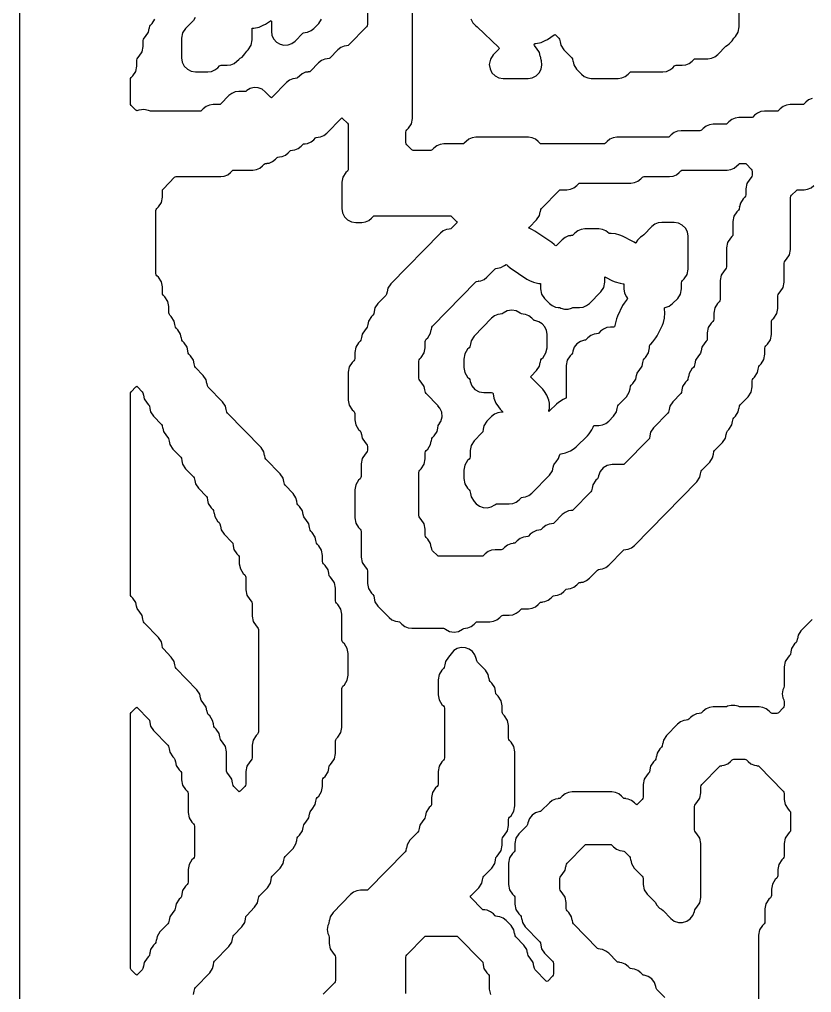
# Model space of a CAD drawing. Header units: millimetres. Extents: x 10 to 410, y 18 to 283.
# Drawn here: x 79 to 107.57, y 184.88 to 220 of the extents above; entities that cross this region are included whole.
import ezdxf

# ---------------------------------------------------------------- set-up
doc = ezdxf.new("R2010")
doc.units = ezdxf.units.MM
doc.layers.add('CUT', color=1, linetype='Continuous')

msp = doc.modelspace()

# ---------------------------------------------------------------- linework, layer by layer
at = {"layer": 'CUT'}
for points in [[(121.134, 157), (129.134, 157), (129.134, 160), (142.2679, 160), (142.2679, 280), (129.134, 280), (129.134, 283), (121.134, 283), (121.134, 280), (100.134, 280), (100.134, 283), (92.134, 283), (92.134, 280), (79, 280), (79, 160), (92.134, 160), (92.134, 157), (100.134, 157), (100.134, 160), (121.134, 160)], [(93.4947, 206.9137), (93.4401, 206.9695), (93.4149, 207.0078), (93.4061, 207.0528), (93.4061, 207.6645), (93.4149, 207.7095), (93.4401, 207.7478), (93.4947, 207.8036), (93.6003, 207.9645), (93.6373, 208.1533), (93.6373, 208.3734), (93.6462, 208.4183), (93.6713, 208.4567), (93.7259, 208.5125), (93.8316, 208.6733), (93.8562, 208.7989), (93.8592, 208.7983), (93.8774, 208.8909), (93.9026, 208.9292), (95.4641, 210.5248), (95.4891, 210.5443), (95.5535, 210.5529), (95.5533, 210.5545), (95.6394, 210.566), (95.7614, 210.6173), (95.8656, 210.6988), (96.1578, 210.9974), (96.1828, 211.0169), (96.2472, 211.0255), (96.2469, 211.0282), (96.3595, 211.0463), (96.5003, 211.1192), (96.5571, 211.1612), (96.5851, 211.1407), (96.6211, 211.1039), (96.6964, 211.0411), (97.3087, 210.6239), (97.3947, 210.577), (97.5452, 210.5131), (97.7362, 210.4733), (97.7607, 210.4731), (97.7945, 210.4674), (97.7998, 210.4336), (97.7998, 210.2799), (97.8368, 210.0911), (97.9424, 209.9302), (98.1152, 209.7537), (98.2194, 209.6722), (98.3414, 209.6209), (98.4276, 209.6094), (98.4274, 209.6078), (98.4924, 209.5991), (98.5309, 209.5829), (98.6586, 209.5482), (98.7909, 209.5482), (98.9186, 209.5829), (98.9572, 209.5991), (98.9892, 209.6034), (99.2082, 209.6034), (99.3394, 209.6209), (99.4613, 209.6722), (99.5656, 209.7537), (99.9696, 210.1665), (100.0752, 210.3273), (100.1123, 210.5162), (100.1123, 210.6769), (100.1166, 210.7064), (100.1448, 210.6968), (100.3982, 210.5674), (100.4894, 210.5316), (100.6724, 210.4797), (100.7827, 210.4615), (100.7999, 210.4606), (100.806, 210.4251), (100.806, 210.2787), (100.8307, 210.1233), (100.9026, 209.9833), (100.9391, 209.9334), (100.9235, 209.9054), (100.811, 209.7579), (100.7595, 209.6745), (100.5715, 209.2904), (100.5373, 209.1985), (100.4858, 209.004), (100.4705, 208.9008), (100.434, 208.8945), (100.3225, 208.8945), (100.1914, 208.877), (100.0694, 208.8257), (99.9652, 208.7442), (99.9042, 208.682), (99.8792, 208.6624), (99.8149, 208.6538), (99.8151, 208.6522), (99.7289, 208.6407), (99.6069, 208.5894), (99.5027, 208.5079), (99.4417, 208.4457), (99.4167, 208.4261), (99.3854, 208.4219), (99.2368, 208.3779), (99.1089, 208.2905), (99.0139, 208.1681), (98.9609, 208.0226), (98.9472, 207.953), (98.9221, 207.9147), (98.8674, 207.8588), (98.7618, 207.698), (98.7248, 207.5091), (98.7248, 206.3728), (98.7181, 206.3349), (98.7098, 206.3317), (98.612, 206.2823), (98.4477, 206.175), (98.3712, 206.1136), (98.1219, 205.8696), (98.1003, 205.8544), (98.1016, 205.8808), (98.1168, 205.9531), (98.1189, 206.1482), (98.098, 206.2595), (98.0253, 206.4405), (97.936, 206.5774), (97.8746, 206.6538), (97.4465, 207.0912), (97.4456, 207.0902), (97.4419, 207.095), (97.4384, 207.1008), (97.4576, 207.1271), (97.6571, 207.331), (97.7627, 207.4919), (97.7874, 207.6175), (97.7904, 207.6169), (97.8086, 207.7095), (97.8338, 207.7478), (97.8884, 207.8036), (97.994, 207.9645), (98.031, 208.1533), (98.031, 208.6358), (98.0105, 208.7776), (97.9506, 208.9078), (97.8562, 209.0157), (97.7351, 209.0923), (97.5972, 209.1314), (97.5703, 209.135), (97.5453, 209.1545), (97.4844, 209.2168), (97.3801, 209.2983), (97.2582, 209.3496), (97.172, 209.3611), (97.1722, 209.3627), (97.1078, 209.3713), (97.0671, 209.4031), (96.922, 209.4819), (96.7592, 209.5092), (96.5963, 209.4819), (96.4512, 209.4031), (96.4105, 209.3713), (96.3462, 209.3627), (96.3464, 209.3611), (96.2602, 209.3496), (96.1382, 209.2983), (96.034, 209.2168), (95.3987, 208.5677), (95.2931, 208.4068), (95.2685, 208.2813), (95.2654, 208.2819), (95.2473, 208.1893), (95.2221, 208.1509), (95.1675, 208.0951), (95.0619, 207.9343), (95.0248, 207.7454), (95.0248, 207.4445), (95.0619, 207.2556), (95.1675, 207.0947), (95.2221, 207.0389), (95.2473, 207.0006), (95.26, 206.9354), (95.3213, 206.7755), (95.433, 206.6456), (95.5819, 206.561), (95.7507, 206.5316), (96.0331, 206.5316), (96.071, 206.525), (96.0845, 206.489), (96.1141, 206.3312), (96.1868, 206.1502), (96.2761, 206.0133), (96.3375, 205.9369), (96.4198, 205.8528), (96.4371, 205.8278), (96.4072, 205.8228), (96.3913, 205.8228), (96.2602, 205.8053), (96.1382, 205.754), (96.034, 205.6725), (95.8612, 205.496), (95.7556, 205.3351), (95.731, 205.2095), (95.7279, 205.2101), (95.7097, 205.1175), (95.6846, 205.0792), (95.3987, 204.7871), (95.2931, 204.6262), (95.2561, 204.4374), (95.2561, 204.2173), (95.2473, 204.1724), (95.2221, 204.1341), (95.1675, 204.0783), (95.0619, 203.9174), (95.0248, 203.7285), (95.0248, 203.4276), (95.0619, 203.2387), (95.1675, 203.0779), (95.2221, 203.0221), (95.2473, 202.9837), (95.2654, 202.8911), (95.2685, 202.8917), (95.2931, 202.7662), (95.3987, 202.6053), (95.4782, 202.524), (95.594, 202.436), (95.7302, 202.385), (95.8754, 202.3754), (96.0171, 202.4079), (96.1435, 202.4798), (96.1828, 202.5106), (96.2143, 202.5148), (96.6645, 202.5148), (96.7957, 202.5323), (96.9176, 202.5836), (97.0219, 202.665), (97.0828, 202.7273), (97.1078, 202.7469), (97.1722, 202.7555), (97.172, 202.7571), (97.2582, 202.7686), (97.3801, 202.8199), (97.4844, 202.9013), (98.1196, 203.5504), (98.2252, 203.7113), (98.2499, 203.8369), (98.2529, 203.8363), (98.2711, 203.9289), (98.2962, 203.9672), (98.363, 204.0354), (98.4506, 204.157), (98.4982, 204.299), (98.5002, 204.3101), (98.5362, 204.3236), (98.6939, 204.3532), (98.875, 204.4259), (99.0118, 204.5153), (99.0883, 204.5766), (99.4903, 204.9701), (99.5533, 205.0452), (99.6497, 205.1862), (99.7018, 205.2841), (99.7255, 205.3438), (99.763, 205.3502), (99.902, 205.3502), (100.0331, 205.3677), (100.1551, 205.419), (100.2593, 205.5005), (100.4321, 205.677), (100.5377, 205.8379), (100.5623, 205.9634), (100.5654, 205.9628), (100.5836, 206.0555), (100.6087, 206.0938), (100.8946, 206.3859), (101.0002, 206.5468), (101.0248, 206.6723), (101.0279, 206.6717), (101.0461, 206.7643), (101.0712, 206.8026), (101.1258, 206.8585), (101.2314, 207.0193), (101.2561, 207.1449), (101.2591, 207.1443), (101.2773, 207.2369), (101.3025, 207.2752), (101.3571, 207.331), (101.4627, 207.4919), (101.4873, 207.6175), (101.4904, 207.6169), (101.5086, 207.7095), (101.5337, 207.7478), (101.5883, 207.8036), (101.6939, 207.9645), (101.731, 208.1533), (101.731, 208.2122), (101.7379, 208.2518), (101.7722, 208.2807), (101.8474, 208.3597), (101.9572, 208.5037), (102.0087, 208.5871), (102.1967, 208.9712), (102.2309, 209.0631), (102.2727, 209.2211), (102.2849, 209.4158), (102.2653, 209.561), (102.2666, 209.5972), (102.2901, 209.6013), (102.4377, 209.6513), (102.5626, 209.7443), (102.7446, 209.9302), (102.8502, 210.0911), (102.8872, 210.2799), (102.8872, 210.5), (102.896, 210.5449), (102.9212, 210.5832), (102.9758, 210.639), (103.0814, 210.7999), (103.1185, 210.9888), (103.1185, 212.1751), (103.094, 212.3296), (103.023, 212.469), (102.9124, 212.5796), (102.773, 212.6506), (102.6185, 212.6751), (102.1725, 212.6751), (102.0414, 212.6576), (101.9194, 212.6063), (101.8152, 212.5248), (101.523, 212.2263), (101.469, 212.1841), (101.398, 212.1409), (101.2998, 212.031), (101.2409, 211.9413), (101.2271, 211.9308), (101.1765, 211.9599), (101.1261, 211.9922), (100.7513, 212.1837), (100.6601, 212.2195), (100.5028, 212.264), (100.3481, 212.2764), (100.3482, 212.2784), (100.2743, 212.281), (100.2151, 212.3254), (100.214, 212.324), (100.1551, 212.37), (100.0331, 212.4213), (99.902, 212.4388), (99.3975, 212.4388), (99.2664, 212.4213), (99.1444, 212.37), (99.0402, 212.2885), (98.9793, 212.2263), (98.9543, 212.2067), (98.8899, 212.1981), (98.8901, 212.1965), (98.8039, 212.185), (98.6819, 212.1337), (98.5777, 212.0523), (98.3766, 211.8467), (98.3487, 211.8261), (98.3208, 211.8467), (98.2847, 211.8834), (98.2095, 211.9463), (97.5971, 212.3634), (97.5111, 212.4104), (97.406, 212.455), (97.378, 212.4727), (97.3971, 212.4999), (97.6571, 212.7656), (97.7627, 212.9265), (97.7874, 213.0521), (97.7904, 213.0515), (97.8086, 213.1441), (97.8338, 213.1824), (98.4703, 213.8328), (98.4953, 213.8523), (98.5267, 213.8565), (98.7457, 213.8565), (98.8769, 213.874), (98.9989, 213.9253), (99.1031, 214.0068), (99.164, 214.0691), (99.189, 214.0886), (99.2205, 214.0928), (101.0582, 214.0928), (101.1894, 214.1103), (101.3113, 214.1616), (101.4156, 214.2431), (101.4765, 214.3054), (101.5015, 214.3249), (101.533, 214.3291), (102.4457, 214.3291), (102.5768, 214.3466), (102.6988, 214.3979), (102.803, 214.4794), (102.864, 214.5417), (102.889, 214.5612), (102.9204, 214.5654), (104.5269, 214.5654), (104.6581, 214.5829), (104.78, 214.6342), (104.8843, 214.7157), (104.9452, 214.7779), (104.9702, 214.7975), (105.0017, 214.8017), (105.1665, 214.8017), (105.1979, 214.7975), (105.2229, 214.7779), (105.397, 214.6001), (105.4221, 214.5618), (105.4309, 214.5168), (105.4309, 214.3777), (105.4221, 214.3327), (105.397, 214.2944), (105.3423, 214.2386), (105.2367, 214.0777), (105.1997, 213.8889), (105.1997, 213.6688), (105.1909, 213.6239), (105.1657, 213.5855), (105.1111, 213.5297), (105.0055, 213.3689), (104.9808, 213.2433), (104.9778, 213.2439), (104.9596, 213.1513), (104.9345, 213.113), (104.8798, 213.0572), (104.7742, 212.8963), (104.7372, 212.7074), (104.7372, 212.2511), (104.7284, 212.2061), (104.7032, 212.1678), (104.6486, 212.112), (104.543, 211.9511), (104.5059, 211.7623), (104.5059, 211.0697), (104.4971, 211.0247), (104.472, 210.9864), (104.4173, 210.9306), (104.3117, 210.7697), (104.2747, 210.5809), (104.2747, 209.8882), (104.2659, 209.8433), (104.2407, 209.805), (104.1861, 209.7491), (104.0805, 209.5883), (104.0434, 209.3994), (104.0434, 209.1794), (104.0346, 209.1344), (104.0095, 209.0961), (103.9549, 209.0403), (103.8492, 208.8794), (103.8122, 208.6906), (103.8122, 208.4705), (103.8034, 208.4255), (103.7782, 208.3872), (103.7236, 208.3314), (103.618, 208.1705), (103.5934, 208.045), (103.5903, 208.0456), (103.5721, 207.953), (103.547, 207.9147), (103.4924, 207.8588), (103.3867, 207.698), (103.3621, 207.5724), (103.3591, 207.573), (103.3409, 207.4804), (103.3157, 207.4421), (103.2611, 207.3863), (103.1555, 207.2254), (103.1309, 207.0998), (103.1278, 207.1004), (103.1096, 207.0078), (103.0845, 206.9695), (103.0299, 206.9137), (102.9242, 206.7528), (102.8996, 206.6273), (102.8966, 206.6279), (102.8784, 206.5352), (102.8532, 206.4969), (102.5674, 206.2048), (102.4618, 206.044), (102.4371, 205.9184), (102.4341, 205.919), (102.4159, 205.8264), (102.3907, 205.7881), (101.8736, 205.2597), (101.768, 205.0988), (101.7434, 204.9733), (101.7403, 204.9739), (101.7222, 204.8812), (101.697, 204.8429), (100.8292, 203.9562), (100.8042, 203.9367), (100.7728, 203.9325), (100.3756, 203.9325), (100.2069, 203.9031), (100.0579, 203.8186), (99.9462, 203.6887), (99.885, 203.5287), (99.8722, 203.4635), (99.847, 203.4252), (99.7924, 203.3694), (99.6868, 203.2085), (99.6622, 203.083), (99.6591, 203.0836), (99.6409, 202.9909), (99.6158, 202.9526), (98.9793, 202.3022), (98.9543, 202.2827), (98.8899, 202.2741), (98.8901, 202.2725), (98.8039, 202.261), (98.6819, 202.2097), (98.5777, 202.1282), (98.2855, 201.8297), (98.2605, 201.8101), (98.1961, 201.8015), (98.1963, 201.7999), (98.1102, 201.7884), (97.9882, 201.7371), (97.884, 201.6556), (97.823, 201.5934), (97.798, 201.5738), (97.7336, 201.5652), (97.7338, 201.5636), (97.6477, 201.5521), (97.5257, 201.5008), (97.4215, 201.4193), (97.3605, 201.3571), (97.3355, 201.3375), (97.2711, 201.3289), (97.2714, 201.3273), (97.1852, 201.3158), (97.0632, 201.2645), (96.959, 201.1831), (96.898, 201.1208), (96.873, 201.1012), (96.8086, 201.0927), (96.8089, 201.091), (96.7227, 201.0795), (96.6007, 201.0283), (96.4965, 200.9468), (96.4355, 200.8845), (96.4105, 200.865), (96.3791, 200.8608), (96.1601, 200.8608), (96.0289, 200.8433), (95.907, 200.792), (95.8027, 200.7105), (95.7418, 200.6482), (95.7168, 200.6287), (95.6853, 200.6245), (94.1331, 200.6245), (94.1016, 200.6287), (94.0766, 200.6482), (93.9026, 200.8261), (93.8774, 200.8644), (93.8592, 200.957), (93.8562, 200.9564), (93.8316, 201.0819), (93.7259, 201.2428), (93.6713, 201.2986), (93.6462, 201.3369), (93.6373, 201.3819), (93.6373, 201.602), (93.6003, 201.7908), (93.4947, 201.9517), (93.4401, 202.0075), (93.4149, 202.0458), (93.4061, 202.0908), (93.4061, 203.6476), (93.4149, 203.6926), (93.4401, 203.7309), (93.4947, 203.7867), (93.6003, 203.9476), (93.6373, 204.1364), (93.6373, 204.3565), (93.6462, 204.4015), (93.6713, 204.4398), (93.7259, 204.4956), (93.8316, 204.6565), (93.8562, 204.782), (93.8592, 204.7814), (93.8774, 204.874), (93.9026, 204.9123), (93.9572, 204.9682), (94.0628, 205.129), (94.0874, 205.2546), (94.0905, 205.254), (94.1087, 205.3466), (94.1605, 205.4255), (94.1557, 205.4286), (94.2005, 205.4931), (94.2451, 205.6544), (94.234, 205.8215), (94.1684, 205.9755), (94.0958, 206.0551), (94.0998, 206.0591), (93.6713, 206.4969), (93.6462, 206.5352), (93.628, 206.6279), (93.6249, 206.6273), (93.6003, 206.7528)], [(83.0886, 199.1162), (83.034, 199.172), (83.0088, 199.2103), (83, 199.2553), (83, 206.4831), (83.0088, 206.528), (83.034, 206.5664), (83.2033, 206.7394), (83.2312, 206.7601), (83.2591, 206.7394), (83.4285, 206.5664), (83.4537, 206.528), (83.4718, 206.4354), (83.4749, 206.436), (83.4995, 206.3105), (83.6051, 206.1496), (83.6598, 206.0938), (83.6849, 206.0555), (83.7031, 205.9628), (83.7062, 205.9634), (83.7308, 205.8379), (83.8364, 205.677), (84.1223, 205.3849), (84.1474, 205.3466), (84.1656, 205.254), (84.1686, 205.2546), (84.1933, 205.129), (84.2989, 204.9682), (84.3535, 204.9123), (84.3787, 204.874), (84.3968, 204.7814), (84.3999, 204.782), (84.4245, 204.6565), (84.5301, 204.4956), (84.816, 204.2035), (84.8412, 204.1652), (84.8593, 204.0726), (84.8624, 204.0732), (84.887, 203.9476), (84.9926, 203.7867), (85.2785, 203.4946), (85.3036, 203.4563), (85.3218, 203.3637), (85.3249, 203.3643), (85.3495, 203.2387), (85.4551, 203.0779), (85.741, 202.7858), (85.7661, 202.7475), (85.7843, 202.6548), (85.7874, 202.6554), (85.812, 202.5299), (85.9176, 202.369), (85.9722, 202.3132), (85.9974, 202.2749), (86.0156, 202.1823), (86.0186, 202.1829), (86.0432, 202.0573), (86.1489, 201.8964), (86.2035, 201.8406), (86.2286, 201.8023), (86.2468, 201.7097), (86.2499, 201.7103), (86.2745, 201.5847), (86.3801, 201.4239), (86.666, 201.1318), (86.6911, 201.0934), (86.7093, 201.0008), (86.7124, 201.0014), (86.737, 200.8759), (86.8426, 200.715), (86.8972, 200.6592), (86.9224, 200.6209), (86.9312, 200.5759), (86.9312, 200.3559), (86.9682, 200.167), (87.0738, 200.0061), (87.1285, 199.9503), (87.1536, 199.912), (87.1624, 199.867), (87.1624, 199.4107), (87.1995, 199.2219), (87.3051, 199.061), (87.3597, 199.0052), (87.3849, 198.9669), (87.3937, 198.9219), (87.3937, 198.4656), (87.4307, 198.2767), (87.5363, 198.1158), (87.591, 198.06), (87.6161, 198.0217), (87.6249, 197.9768), (87.6249, 194.2933), (87.6161, 194.2483), (87.591, 194.21), (87.5363, 194.1542), (87.4307, 193.9933), (87.3937, 193.8045), (87.3937, 193.3481), (87.3849, 193.3032), (87.3597, 193.2649), (87.3051, 193.2091), (87.1995, 193.0482), (87.1624, 192.8593), (87.1624, 192.403), (87.1536, 192.358), (87.1285, 192.3197), (86.9591, 192.1467), (86.9312, 192.126), (86.9033, 192.1467), (86.7339, 192.3197), (86.7088, 192.358), (86.6906, 192.4507), (86.6875, 192.4501), (86.6629, 192.5756), (86.5573, 192.7365), (86.5027, 192.7923), (86.4775, 192.8306), (86.4687, 192.8756), (86.4687, 193.5682), (86.4317, 193.757), (86.326, 193.9179), (86.2714, 193.9737), (86.2463, 194.012), (86.2281, 194.1047), (86.225, 194.1041), (86.2004, 194.2296), (86.0948, 194.3905), (86.0402, 194.4463), (86.015, 194.4846), (85.9969, 194.5772), (85.9938, 194.5766), (85.9692, 194.7022), (85.8636, 194.8631), (85.8089, 194.9189), (85.7838, 194.9572), (85.7656, 195.0498), (85.7625, 195.0492), (85.7379, 195.1748), (85.6323, 195.3356), (85.5777, 195.3915), (85.5525, 195.4298), (85.5344, 195.5224), (85.5313, 195.5218), (85.5067, 195.6473), (85.4011, 195.8082), (84.6527, 196.5729), (84.6275, 196.6112), (84.6094, 196.7038), (84.6063, 196.7032), (84.5817, 196.8288), (84.4761, 196.9896), (84.1902, 197.2817), (84.1651, 197.3201), (84.1469, 197.4127), (84.1438, 197.4121), (84.1192, 197.5376), (84.0136, 197.6985), (83.4965, 198.2269), (83.4713, 198.2652), (83.4531, 198.3578), (83.4501, 198.3572), (83.4255, 198.4828), (83.3198, 198.6437), (83.2652, 198.6995), (83.2401, 198.7378), (83.2219, 198.8304), (83.2188, 198.8298), (83.1942, 198.9554)], [(83.034, 185.7037), (83.0088, 185.742), (83, 185.787), (83, 194.905), (83.0088, 194.95), (83.034, 194.9883), (83.2033, 195.1614), (83.2312, 195.182), (83.2591, 195.1614), (83.6598, 194.752), (83.6849, 194.7137), (83.7031, 194.6211), (83.7062, 194.6217), (83.7308, 194.4961), (83.8364, 194.3352), (84.3535, 193.8069), (84.3787, 193.7686), (84.3968, 193.6759), (84.3999, 193.6765), (84.4245, 193.551), (84.5301, 193.3901), (84.5848, 193.3343), (84.6099, 193.296), (84.6281, 193.2034), (84.6311, 193.204), (84.6558, 193.0784), (84.7614, 192.9175), (84.816, 192.8617), (84.8412, 192.8234), (84.85, 192.7784), (84.85, 192.5584), (84.887, 192.3695), (84.9926, 192.2087), (85.0473, 192.1529), (85.0724, 192.1145), (85.0812, 192.0696), (85.0812, 191.377), (85.1183, 191.1881), (85.2239, 191.0272), (85.2785, 190.9714), (85.3036, 190.9331), (85.3125, 190.8881), (85.3125, 189.8038), (85.3036, 189.7589), (85.2785, 189.7206), (85.2239, 189.6648), (85.1183, 189.5039), (85.0812, 189.315), (85.0812, 188.8587), (85.0724, 188.8137), (85.0473, 188.7754), (84.9926, 188.7196), (84.887, 188.5587), (84.8624, 188.4332), (84.8593, 188.4338), (84.8412, 188.3412), (84.816, 188.3028), (84.7614, 188.247), (84.6558, 188.0862), (84.6311, 187.9606), (84.6281, 187.9612), (84.6099, 187.8686), (84.5848, 187.8303), (84.5301, 187.7745), (84.4245, 187.6136), (84.3999, 187.488), (84.3968, 187.4886), (84.3787, 187.396), (84.3535, 187.3577), (84.0676, 187.0656), (83.962, 186.9047), (83.9374, 186.7792), (83.9343, 186.7798), (83.9162, 186.6871), (83.891, 186.6488), (83.8364, 186.593), (83.7308, 186.4322), (83.7062, 186.3066), (83.7031, 186.3072), (83.6849, 186.2146), (83.6598, 186.1763), (83.6051, 186.1204), (83.4995, 185.9596), (83.4749, 185.834), (83.4718, 185.8346), (83.4537, 185.742), (83.4285, 185.7037), (83.2591, 185.5306), (83.2312, 185.51), (83.2033, 185.5306)]]:
    msp.add_lwpolyline(points, close=True, dxfattribs=at)
for points in [[(91.5561, 221.9226), (91.5561, 219.8123), (91.5473, 219.7673), (91.5222, 219.729), (90.8856, 219.0786), (90.8606, 219.0591), (90.7962, 219.0505), (90.7964, 219.0489), (90.7103, 219.0373), (90.5883, 218.9861), (90.4841, 218.9046), (90.1919, 218.606), (90.1669, 218.5865), (90.1025, 218.5779), (90.1027, 218.5763), (90.0165, 218.5648), (89.8946, 218.5135), (89.7903, 218.432), (89.4981, 218.1334), (89.4731, 218.1139), (89.4088, 218.1053), (89.409, 218.1037), (89.3228, 218.0922), (89.2008, 218.0409), (89.0966, 217.9594), (89.0357, 217.8972), (89.0106, 217.8776), (88.9463, 217.869), (88.9465, 217.8674), (88.8603, 217.8559), (88.7383, 217.8046), (88.6341, 217.7231), (88.1153, 217.1931), (88.0874, 217.1724), (88.0595, 217.1931), (87.8653, 217.3916), (87.7495, 217.4796), (87.6133, 217.5306), (87.4681, 217.5403), (87.3264, 217.5077), (87.2, 217.4358), (87.1607, 217.405), (87.1292, 217.4008), (86.9102, 217.4008), (86.7791, 217.3833), (86.6571, 217.332), (86.5529, 217.2506), (86.2607, 216.952), (86.2357, 216.9325), (86.2042, 216.9283), (85.9852, 216.9283), (85.8541, 216.9108), (85.7321, 216.8595), (85.6279, 216.778), (85.567, 216.7157), (85.5419, 216.6962), (85.5105, 216.692), (83.727, 216.692), (83.6949, 216.6963), (83.6586, 216.7115), (83.4913, 216.7499), (83.3208, 216.7295), (83.305, 216.7215), (83.3046, 216.7228), (83.2324, 216.699), (83.2033, 216.7205), (83.034, 216.8936), (83.0088, 216.9319), (83, 216.9768), (83, 217.8249), (83.0088, 217.8698), (83.034, 217.9081), (83.0886, 217.9639), (83.1942, 218.1248), (83.2312, 218.3137), (83.2312, 218.5337), (83.2401, 218.5787), (83.2652, 218.617), (83.3198, 218.6728), (83.4255, 218.8337), (83.4625, 219.0225), (83.4625, 219.2426), (83.4713, 219.2875), (83.4965, 219.3258), (83.5511, 219.3817), (83.6567, 219.5425), (83.6813, 219.6681), (83.6844, 219.6675), (83.7026, 219.7601), (83.7277, 219.7984), (83.7823, 219.8542), (83.888, 220.0151)], [(107.5913, 217.1471), (107.4693, 217.0958), (107.3651, 217.0143), (107.3041, 216.952), (107.2791, 216.9325), (107.2477, 216.9283), (106.7974, 216.9283), (106.6663, 216.9108), (106.5443, 216.8595), (106.4401, 216.778), (106.3791, 216.7157), (106.3541, 216.6962), (106.3227, 216.692), (105.8724, 216.692), (105.7413, 216.6745), (105.6193, 216.6232), (105.5151, 216.5417), (105.4542, 216.4794), (105.4292, 216.4599), (105.3977, 216.4557), (104.9475, 216.4557), (104.8163, 216.4382), (104.6944, 216.3869), (104.5901, 216.3054), (104.5292, 216.2432), (104.5042, 216.2236), (104.4727, 216.2194), (104.0225, 216.2194), (103.8913, 216.2019), (103.7694, 216.1506), (103.6651, 216.0691), (103.6042, 216.0069), (103.5792, 215.9873), (103.5477, 215.9831), (102.8662, 215.9831), (102.7351, 215.9656), (102.6131, 215.9143), (102.5089, 215.8328), (102.448, 215.7706), (102.423, 215.751), (102.3915, 215.7468), (100.5538, 215.7468), (100.4226, 215.7293), (100.3007, 215.678), (100.1964, 215.5966), (100.1355, 215.5343), (100.1105, 215.5147), (100.079, 215.5105), (97.833, 215.5105), (97.8016, 215.5147), (97.7765, 215.5343), (97.7156, 215.5966), (97.6114, 215.678), (97.4894, 215.7293), (97.3583, 215.7468), (95.4663, 215.7468), (95.3352, 215.7293), (95.2132, 215.678), (95.109, 215.5966), (95.0481, 215.5343), (95.0231, 215.5147), (94.9916, 215.5105), (94.3101, 215.5105), (94.179, 215.493), (94.057, 215.4418), (93.9528, 215.3603), (93.8918, 215.298), (93.8668, 215.2785), (93.8354, 215.2743), (93.2081, 215.2743), (93.1766, 215.2785), (93.1516, 215.298), (92.9776, 215.4758), (92.9524, 215.5141), (92.9436, 215.5591), (92.9436, 215.9346), (92.9524, 215.9795), (92.9776, 216.0178), (93.0322, 216.0736), (93.1378, 216.2345), (93.1749, 216.4234), (93.1749, 221.8417)], [(95.2811, 220.0243), (95.3537, 219.8837), (95.4666, 219.7728), (95.5166, 219.7373), (96.2871, 218.9832), (96.3076, 218.9556), (96.2877, 218.9276), (96.0925, 218.728), (95.9868, 218.5672), (95.9498, 218.3783), (95.9498, 218.3734), (95.9743, 218.2189), (96.0453, 218.0795), (96.1559, 217.9689), (96.2953, 217.8979), (96.4498, 217.8734), (97.35, 217.8734), (97.5012, 217.8969), (97.6384, 217.965), (97.7484, 218.0714), (97.8211, 218.2061), (97.8497, 218.3565), (97.8314, 218.5085), (97.818, 218.5378), (97.7904, 218.6785), (97.7874, 218.6779), (97.7627, 218.8035), (97.6571, 218.9643), (97.6025, 219.0201), (97.5774, 219.0584), (97.5696, 219.0978), (97.5739, 219.1247), (97.6076, 219.1304), (97.6257, 219.1306), (97.8166, 219.1707), (97.9669, 219.2349), (98.0529, 219.282), (98.2861, 219.4415), (98.3213, 219.4575), (98.3528, 219.435), (98.4596, 219.3258), (98.4847, 219.2875), (98.5029, 219.1949), (98.5059, 219.1955), (98.5306, 219.07), (98.6362, 218.9091), (98.9221, 218.617), (98.9472, 218.5787), (98.9654, 218.4861), (98.9684, 218.4867), (98.9931, 218.3611), (99.0987, 218.2002), (99.2714, 218.0237), (99.3757, 217.9422), (99.4976, 217.8909), (99.6288, 217.8734), (100.5957, 217.8734), (100.7269, 217.8909), (100.8488, 217.9422), (100.9531, 218.0237), (101.014, 218.086), (101.039, 218.1055), (101.0705, 218.1097), (102.2144, 218.1097), (102.3456, 218.1272), (102.4676, 218.1785), (102.5718, 218.26), (102.6327, 218.3222), (102.6577, 218.3418), (102.6892, 218.346), (102.9082, 218.346), (103.0393, 218.3635), (103.1613, 218.4148), (103.2655, 218.4963), (103.3265, 218.5585), (103.3515, 218.5781), (103.3829, 218.5823), (103.8332, 218.5823), (103.9643, 218.5998), (104.0863, 218.6511), (104.1905, 218.7326), (104.4827, 219.0311), (104.5366, 219.0733), (104.6077, 219.1164), (104.7058, 219.2264), (104.7712, 219.3258), (104.8258, 219.3817), (104.9314, 219.5425), (104.9684, 219.7314), (104.9684, 220.2686)], [(85.3438, 220.0648), (85.2785, 219.9653), (84.9926, 219.6732), (84.887, 219.5123), (84.85, 219.3235), (84.85, 218.6097), (84.8744, 218.4552), (84.9455, 218.3158), (85.0561, 218.2052), (85.1955, 218.1342), (85.35, 218.1097), (85.7959, 218.1097), (85.9271, 218.1272), (86.049, 218.1785), (86.1533, 218.26), (86.2142, 218.3222), (86.2392, 218.3418), (86.2707, 218.346), (86.4897, 218.346), (86.6208, 218.3635), (86.7428, 218.4148), (86.847, 218.4963), (86.908, 218.5585), (86.9619, 218.6007), (87.0329, 218.6439), (87.1311, 218.7538), (87.1964, 218.8533), (87.251, 218.9091), (87.3567, 219.07), (87.3937, 219.2588), (87.3937, 219.6486), (87.3991, 219.6826), (87.433, 219.6879), (87.4503, 219.6879), (87.6416, 219.726), (87.7926, 219.7886), (87.8791, 219.8348), (88.0553, 219.9525), (88.0828, 219.9653), (88.0874, 219.9353), (88.0874, 219.5717), (88.1092, 219.426), (88.1724, 219.2928), (88.2718, 219.184), (88.3986, 219.1088), (88.5418, 219.0738), (88.6889, 219.0822), (88.8273, 219.133), (88.9448, 219.222), (89.2204, 219.5037), (89.2454, 219.5232), (89.3098, 219.5318), (89.3096, 219.5334), (89.3958, 219.5449), (89.5177, 219.5962), (89.622, 219.6777), (89.7947, 219.8542), (89.9004, 220.0151)], [(85.2754, 184.8084), (85.3001, 184.9339), (85.3031, 184.9333), (85.3213, 185.0259), (85.3464, 185.0642), (85.8636, 185.5926), (85.9692, 185.7535), (85.9938, 185.8791), (85.9969, 185.8785), (86.015, 185.9711), (86.0402, 186.0094), (86.5573, 186.5378), (86.6629, 186.6987), (86.6875, 186.8242), (86.6906, 186.8236), (86.7088, 186.9162), (86.7339, 186.9545), (87.0198, 187.2466), (87.1254, 187.4075), (87.15, 187.5331), (87.1531, 187.5325), (87.1713, 187.6251), (87.1964, 187.6634), (87.4823, 187.9555), (87.5879, 188.1164), (87.6125, 188.2419), (87.6156, 188.2413), (87.6338, 188.334), (87.6589, 188.3723), (87.9448, 188.6644), (88.0504, 188.8252), (88.075, 188.9508), (88.0781, 188.9502), (88.0962, 189.0428), (88.1214, 189.0811), (88.4073, 189.3732), (88.5129, 189.5341), (88.5375, 189.6597), (88.5406, 189.6591), (88.5587, 189.7517), (88.5839, 189.79), (88.8698, 190.0821), (88.9754, 190.243), (89, 190.3685), (89.0031, 190.3679), (89.0212, 190.4605), (89.0464, 190.4988), (89.101, 190.5547), (89.2066, 190.7155), (89.2312, 190.8411), (89.2343, 190.8405), (89.2525, 190.9331), (89.2776, 190.9714), (89.3323, 191.0272), (89.4379, 191.1881), (89.4625, 191.3137), (89.4656, 191.3131), (89.4837, 191.4057), (89.5089, 191.444), (89.5635, 191.4998), (89.6691, 191.6607), (89.6937, 191.7862), (89.6968, 191.7856), (89.715, 191.8783), (89.7401, 191.9166), (89.7947, 191.9724), (89.9004, 192.1333), (89.9374, 192.3221), (89.9374, 192.5422), (89.9462, 192.5871), (89.9714, 192.6254), (90.026, 192.6812), (90.1316, 192.8421), (90.1562, 192.9677), (90.1593, 192.9671), (90.1775, 193.0597), (90.2026, 193.098), (90.2572, 193.1538), (90.3629, 193.3147), (90.3999, 193.5035), (90.3999, 193.9599), (90.4087, 194.0048), (90.4339, 194.0431), (90.4885, 194.099), (90.5941, 194.2598), (90.6311, 194.4487), (90.6311, 195.8502), (90.64, 195.8951), (90.6651, 195.9334), (90.7197, 195.9893), (90.8254, 196.1501), (90.8624, 196.339), (90.8624, 197.1125), (90.8254, 197.3013), (90.7197, 197.4622), (90.6651, 197.518), (90.64, 197.5563), (90.6311, 197.6013), (90.6311, 198.5302), (90.5941, 198.7191), (90.4885, 198.8799), (90.4339, 198.9358), (90.4087, 198.9741), (90.3999, 199.019), (90.3999, 199.4754), (90.3629, 199.6642), (90.2572, 199.8251), (90.2026, 199.8809), (90.1775, 199.9192), (90.1593, 200.0118), (90.1562, 200.0112), (90.1316, 200.1368), (90.026, 200.2977), (89.9714, 200.3535), (89.9462, 200.3918), (89.9374, 200.4368), (89.9374, 200.6568), (89.9004, 200.8457), (89.7947, 201.0065), (89.7401, 201.0623), (89.715, 201.1006), (89.6968, 201.1933), (89.6937, 201.1927), (89.6691, 201.3182), (89.5635, 201.4791), (89.5089, 201.5349), (89.4837, 201.5732), (89.4656, 201.6658), (89.4625, 201.6652), (89.4379, 201.7908), (89.3323, 201.9517), (89.2776, 202.0075), (89.2525, 202.0458), (89.2343, 202.1384), (89.2312, 202.1378), (89.2066, 202.2634), (89.101, 202.4242), (89.0464, 202.4801), (89.0212, 202.5184), (89.0031, 202.611), (89, 202.6104), (88.9754, 202.7359), (88.8698, 202.8968), (88.5839, 203.1889), (88.5587, 203.2272), (88.5406, 203.3199), (88.5375, 203.3193), (88.5129, 203.4448), (88.4073, 203.6057), (87.8901, 204.1341), (87.865, 204.1724), (87.8468, 204.265), (87.8438, 204.2644), (87.8191, 204.39), (87.7135, 204.5508), (86.5027, 205.7881), (86.4775, 205.8264), (86.4594, 205.919), (86.4563, 205.9184), (86.4317, 206.044), (86.326, 206.2048), (85.8089, 206.7332), (85.7838, 206.7715), (85.7656, 206.8642), (85.7625, 206.8636), (85.7379, 206.9891), (85.6323, 207.15), (85.3464, 207.4421), (85.3213, 207.4804), (85.3031, 207.573), (85.3001, 207.5724), (85.2754, 207.698), (85.1698, 207.8588), (85.1152, 207.9147), (85.09, 207.953), (85.0719, 208.0456), (85.0688, 208.045), (85.0442, 208.1705), (84.9386, 208.3314), (84.8839, 208.3872), (84.8588, 208.4255), (84.8406, 208.5182), (84.8376, 208.5176), (84.8129, 208.6431), (84.7073, 208.804), (84.6527, 208.8598), (84.6275, 208.8981), (84.6094, 208.9907), (84.6063, 208.9901), (84.5817, 209.1157), (84.4761, 209.2766), (84.4214, 209.3324), (84.3963, 209.3707), (84.3875, 209.4157), (84.3875, 209.6357), (84.3504, 209.8246), (84.2448, 209.9854), (84.1902, 210.0412), (84.1651, 210.0795), (84.1562, 210.1245), (84.1562, 210.3446), (84.1192, 210.5334), (84.0136, 210.6943), (83.959, 210.7501), (83.9338, 210.7884), (83.925, 210.8334), (83.925, 213.0991), (83.9338, 213.1441), (83.959, 213.1824), (84.0136, 213.2382), (84.1192, 213.3991), (84.1562, 213.5879), (84.1562, 213.808), (84.1651, 213.8529), (84.1902, 213.8912), (84.5955, 214.3054), (84.6205, 214.3249), (84.6519, 214.3291), (86.2584, 214.3291), (86.3896, 214.3466), (86.5115, 214.3979), (86.6158, 214.4794), (86.6767, 214.5417), (86.7017, 214.5612), (86.7332, 214.5654), (87.4147, 214.5654), (87.5458, 214.5829), (87.6678, 214.6342), (87.772, 214.7157), (87.8329, 214.7779), (87.8579, 214.7975), (87.9223, 214.8061), (87.9221, 214.8077), (88.0083, 214.8192), (88.1303, 214.8705), (88.2345, 214.952), (88.2954, 215.0142), (88.3204, 215.0338), (88.3848, 215.0424), (88.3846, 215.044), (88.4708, 215.0555), (88.5928, 215.1068), (88.697, 215.1883), (88.7579, 215.2505), (88.7829, 215.2701), (88.8473, 215.2787), (88.8471, 215.2803), (88.9333, 215.2918), (89.0552, 215.3431), (89.1595, 215.4245), (89.2204, 215.4868), (89.2454, 215.5063), (89.3098, 215.5149), (89.3096, 215.5166), (89.3958, 215.5281), (89.5177, 215.5793), (89.622, 215.6608), (89.6829, 215.7231), (89.7079, 215.7426), (89.7723, 215.7512), (89.7721, 215.7528), (89.8583, 215.7643), (89.9802, 215.8156), (90.0845, 215.8971), (90.6032, 216.4272), (90.6311, 216.4478), (90.659, 216.4272), (90.8284, 216.2541), (90.8536, 216.2158), (90.8624, 216.1708), (90.8624, 214.614), (90.8536, 214.569), (90.8284, 214.5307), (90.7738, 214.4749), (90.6682, 214.314), (90.6311, 214.1252), (90.6311, 213.1751), (90.6556, 213.0206), (90.7266, 212.8812), (90.8372, 212.7706), (90.9766, 212.6996), (91.1311, 212.6751), (91.3459, 212.6751), (91.477, 212.6926), (91.599, 212.7439), (91.7032, 212.8254), (91.7641, 212.8876), (91.7891, 212.9072), (91.8206, 212.9114), (94.5291, 212.9114), (94.5606, 212.9072), (94.5856, 212.8876), (94.7664, 212.7028), (94.7862, 212.6751), (94.7664, 212.6474), (94.5856, 212.4626), (94.5606, 212.443), (94.4962, 212.4344), (94.4964, 212.4328), (94.4102, 212.4213), (94.2883, 212.37), (94.184, 212.2885), (92.3925, 210.458), (92.2869, 210.2971), (92.2623, 210.1716), (92.2592, 210.1722), (92.241, 210.0795), (92.2159, 210.0412), (91.93, 209.7491), (91.8244, 209.5883), (91.7998, 209.4627), (91.7967, 209.4633), (91.7786, 209.3707), (91.7534, 209.3324), (91.6988, 209.2766), (91.5932, 209.1157), (91.5685, 208.9901), (91.5655, 208.9907), (91.5473, 208.8981), (91.5222, 208.8598), (91.4675, 208.804), (91.3619, 208.6431), (91.3373, 208.5176), (91.3342, 208.5182), (91.3161, 208.4255), (91.2909, 208.3872), (91.2363, 208.3314), (91.1307, 208.1705), (91.0936, 207.9817), (91.0936, 207.7616), (91.0848, 207.7167), (91.0597, 207.6784), (91.005, 207.6226), (90.8994, 207.4617), (90.8624, 207.2728), (90.8624, 206.263), (90.8994, 206.0742), (91.005, 205.9133), (91.0597, 205.8575), (91.0848, 205.8192), (91.0936, 205.7742), (91.0936, 205.5542), (91.1307, 205.3653), (91.2363, 205.2044), (91.2909, 205.1486), (91.3161, 205.1103), (91.3342, 205.0177), (91.3373, 205.0183), (91.3619, 204.8927), (91.4675, 204.7319), (91.5222, 204.6761), (91.5473, 204.6378), (91.5561, 204.5928), (91.5561, 204.4536), (91.5473, 204.4087), (91.5222, 204.3704), (91.4675, 204.3145), (91.3619, 204.1537), (91.3249, 203.9648), (91.3249, 203.5085), (91.3161, 203.4635), (91.2909, 203.4252), (91.2363, 203.3694), (91.1307, 203.2085), (91.0936, 203.0197), (91.0936, 202.0099), (91.1307, 201.821), (91.2363, 201.6601), (91.2909, 201.6043), (91.3161, 201.566), (91.3249, 201.5211), (91.3249, 200.5921), (91.3619, 200.4033), (91.4675, 200.2424), (91.5222, 200.1866), (91.5473, 200.1483), (91.5561, 200.1033), (91.5561, 199.647), (91.5932, 199.4581), (91.6988, 199.2973), (91.7534, 199.2415), (91.7786, 199.2032), (91.7967, 199.1105), (91.7998, 199.1111), (91.8244, 198.9856), (91.93, 198.8247), (92.334, 198.4119), (92.4383, 198.3304), (92.5602, 198.2791), (92.6464, 198.2676), (92.6462, 198.266), (92.7106, 198.2574), (92.7356, 198.2379), (92.7965, 198.1756), (92.9008, 198.0941), (93.0227, 198.0428), (93.1539, 198.0253), (94.2979, 198.0253), (94.3293, 198.0211), (94.37, 197.9893), (94.5151, 197.9105), (94.678, 197.8832), (94.8408, 197.9105), (94.9859, 197.9893), (95.0266, 198.0211), (95.091, 198.0297), (95.0908, 198.0313), (95.1769, 198.0428), (95.2989, 198.0941), (95.4031, 198.1756), (95.4641, 198.2379), (95.4891, 198.2574), (95.5205, 198.2616), (95.9708, 198.2616), (96.1019, 198.2791), (96.2239, 198.3304), (96.3281, 198.4119), (96.3891, 198.4741), (96.4141, 198.4937), (96.4455, 198.4979), (96.6645, 198.4979), (96.7957, 198.5154), (96.9176, 198.5667), (97.0219, 198.6482), (97.0828, 198.7104), (97.1078, 198.73), (97.1393, 198.7342), (97.3583, 198.7342), (97.4894, 198.7517), (97.6114, 198.803), (97.7156, 198.8845), (97.7765, 198.9467), (97.8016, 198.9663), (97.8659, 198.9749), (97.8657, 198.9765), (97.9519, 198.988), (98.0739, 199.0393), (98.1781, 199.1207), (98.239, 199.183), (98.264, 199.2026), (98.3284, 199.2111), (98.3282, 199.2128), (98.4144, 199.2243), (98.5364, 199.2755), (98.6406, 199.357), (98.7015, 199.4193), (98.7265, 199.4388), (98.7909, 199.4474), (98.7907, 199.449), (98.8769, 199.4605), (98.9989, 199.5118), (99.1031, 199.5933), (99.164, 199.6556), (99.189, 199.6751), (99.2534, 199.6837), (99.2532, 199.6853), (99.3394, 199.6968), (99.4613, 199.7481), (99.5656, 199.8296), (99.8578, 200.1282), (99.8828, 200.1477), (99.9472, 200.1563), (99.9469, 200.1579), (100.0331, 200.1694), (100.1551, 200.2207), (100.2593, 200.3022), (100.7828, 200.837), (100.8078, 200.8566), (100.8721, 200.8652), (100.8719, 200.8668), (100.9581, 200.8783), (101.0801, 200.9296), (101.1843, 201.011), (103.4383, 203.3142), (103.5439, 203.475), (103.5685, 203.6006), (103.5716, 203.6), (103.5898, 203.6926), (103.6149, 203.7309), (103.9008, 204.023), (104.0064, 204.1839), (104.031, 204.3094), (104.0341, 204.3088), (104.0523, 204.4015), (104.0774, 204.4398), (104.3633, 204.7319), (104.4689, 204.8927), (104.4935, 205.0183), (104.4966, 205.0177), (104.5148, 205.1103), (104.5399, 205.1486), (104.5945, 205.2044), (104.7001, 205.3653), (104.7248, 205.4909), (104.7278, 205.4903), (104.746, 205.5829), (104.7712, 205.6212), (104.8258, 205.677), (104.9314, 205.8379), (104.956, 205.9634), (104.9591, 205.9628), (104.9773, 206.0555), (105.0024, 206.0938), (105.2883, 206.3859), (105.3939, 206.5468), (105.4309, 206.7356), (105.4309, 206.9557), (105.4397, 207.0006), (105.4649, 207.0389), (105.5195, 207.0947), (105.6251, 207.2556), (105.6498, 207.3812), (105.6528, 207.3806), (105.671, 207.4732), (105.6961, 207.5115), (105.7508, 207.5673), (105.8564, 207.7282), (105.8934, 207.917), (105.8934, 208.1371), (105.9022, 208.1821), (105.9274, 208.2204), (105.982, 208.2762), (106.0876, 208.437), (106.1247, 208.6259), (106.1247, 209.0822), (106.1335, 209.1272), (106.1586, 209.1655), (106.2133, 209.2213), (106.3189, 209.3822), (106.3559, 209.571), (106.3559, 210.0274), (106.3647, 210.0724), (106.3899, 210.1107), (106.4445, 210.1665), (106.5501, 210.3273), (106.5872, 210.5162), (106.5872, 211.2088), (106.596, 211.2538), (106.6211, 211.2921), (106.6757, 211.3479), (106.7814, 211.5088), (106.8184, 211.6976), (106.8184, 213.5717), (106.8272, 213.6167), (106.8524, 213.655), (107.0264, 213.8328), (107.0514, 213.8523), (107.0829, 213.8565), (107.3019, 213.8565), (107.433, 213.874), (107.555, 213.9253), (107.6592, 214.0068)], [(107.5963, 198.3476), (107.1923, 197.9348), (107.0867, 197.7739), (107.0621, 197.6484), (107.059, 197.649), (107.0408, 197.5563), (107.0157, 197.518), (106.9611, 197.4622), (106.8554, 197.3013), (106.8308, 197.1758), (106.8278, 197.1764), (106.8096, 197.0838), (106.7844, 197.0455), (106.7298, 196.9896), (106.6242, 196.8288), (106.5872, 196.6399), (106.5872, 195.9473), (106.5735, 195.8779), (106.5399, 195.8057), (106.519, 195.6624), (106.5399, 195.5192), (106.5735, 195.447), (106.5872, 195.3776), (106.5872, 195.2384), (106.5783, 195.1935), (106.5532, 195.1552), (106.3791, 194.9773), (106.3541, 194.9578), (106.3227, 194.9536), (106.1579, 194.9536), (106.1264, 194.9578), (106.1014, 194.9773), (106.0405, 195.0396), (105.9363, 195.1211), (105.8143, 195.1724), (105.6831, 195.1899), (105.0017, 195.1899), (104.9696, 195.1942), (104.931, 195.2104), (104.8033, 195.2451), (104.671, 195.2451), (104.5434, 195.2104), (104.5048, 195.1942), (104.4727, 195.1899), (104.0225, 195.1899), (103.8913, 195.1724), (103.7694, 195.1211), (103.6651, 195.0396), (103.6042, 194.9773), (103.5792, 194.9578), (103.5148, 194.9492), (103.515, 194.9476), (103.4288, 194.9361), (103.3069, 194.8848), (103.2026, 194.8033), (103.1417, 194.741), (103.1167, 194.7215), (103.0523, 194.7129), (103.0525, 194.7113), (102.9663, 194.6998), (102.8444, 194.6485), (102.7401, 194.567), (102.3361, 194.1542), (102.2305, 193.9933), (102.2059, 193.8678), (102.2028, 193.8684), (102.1847, 193.7757), (102.1595, 193.7374), (102.1049, 193.6816), (101.9993, 193.5208), (101.9746, 193.3952), (101.9716, 193.3958), (101.9534, 193.3032), (101.9283, 193.2649), (101.8736, 193.2091), (101.768, 193.0482), (101.7434, 192.9226), (101.7403, 192.9232), (101.7222, 192.8306), (101.697, 192.7923), (101.6424, 192.7365), (101.5368, 192.5756), (101.4997, 192.3868), (101.4997, 191.9304), (101.4909, 191.8855), (101.4658, 191.8471), (101.2964, 191.6741), (101.2685, 191.6534), (101.2406, 191.6741), (101.1843, 191.7316), (101.0801, 191.8131), (100.9581, 191.8644), (100.8719, 191.8759), (100.8721, 191.8775), (100.8078, 191.8861), (100.7828, 191.9056), (100.7218, 191.9679), (100.6176, 192.0493), (100.4956, 192.1006), (100.3645, 192.1181), (98.935, 192.1181), (98.8039, 192.1006), (98.6819, 192.0493), (98.5777, 191.9679), (98.5168, 191.9056), (98.4918, 191.8861), (98.4274, 191.8775), (98.4276, 191.8759), (98.3414, 191.8644), (98.2194, 191.8131), (98.1152, 191.7316), (97.823, 191.433), (97.798, 191.4135), (97.7666, 191.4093), (97.6181, 191.3652), (97.4902, 191.2778), (97.3951, 191.1555), (97.3421, 191.0099), (97.3285, 190.9403), (97.3033, 190.902), (97.0175, 190.6099), (96.9118, 190.449), (96.8748, 190.2602), (96.8748, 190.0401), (96.866, 189.9952), (96.8408, 189.9569), (96.7862, 189.901), (96.6806, 189.7402), (96.6436, 189.5513), (96.6436, 188.7778), (96.6806, 188.5889), (96.7862, 188.4281), (96.8408, 188.3723), (96.866, 188.334), (96.8748, 188.289), (96.8748, 188.0689), (96.9118, 187.8801), (97.0175, 187.7192), (97.0721, 187.6634), (97.0972, 187.6251), (97.1154, 187.5325), (97.1185, 187.5331), (97.1431, 187.4075), (97.2487, 187.2466), (97.7658, 186.7183), (97.791, 186.6799), (97.8091, 186.5873), (97.8122, 186.5879), (97.8368, 186.4624), (97.9424, 186.3015), (98.2283, 186.0094), (98.2535, 185.9711), (98.2623, 185.9261), (98.2623, 185.5507), (98.2535, 185.5057), (98.2283, 185.4674), (98.0589, 185.2943), (98.031, 185.2737), (98.0031, 185.2943), (97.6025, 185.7037), (97.5774, 185.742), (97.5592, 185.8346), (97.5561, 185.834), (97.5315, 185.9596), (97.4259, 186.1204), (97.3713, 186.1763), (97.3461, 186.2146), (97.3279, 186.3072), (97.3249, 186.3066), (97.3003, 186.4322), (97.1946, 186.593), (96.9088, 186.8851), (96.8836, 186.9234), (96.8655, 187.0161), (96.8624, 187.0155), (96.8378, 187.141), (96.7321, 187.3019), (96.5594, 187.4784), (96.4551, 187.5599), (96.3332, 187.6112), (96.247, 187.6227), (96.2472, 187.6243), (96.1828, 187.6329), (96.1578, 187.6524), (96.0969, 187.7147), (95.9926, 187.7962), (95.8707, 187.8475), (95.7845, 187.859), (95.7847, 187.8606), (95.7203, 187.8692), (95.6953, 187.8887), (95.2832, 188.3098), (95.2634, 188.3376), (95.2832, 188.3653), (95.5759, 188.6644), (95.6815, 188.8252), (95.7062, 188.9508), (95.7092, 188.9502), (95.7274, 189.0428), (95.7525, 189.0811), (96.0384, 189.3732), (96.144, 189.5341), (96.1686, 189.6597), (96.1717, 189.6591), (96.1899, 189.7517), (96.215, 189.79), (96.2696, 189.8458), (96.3753, 190.0067), (96.4123, 190.1955), (96.4123, 190.4156), (96.4211, 190.4605), (96.4463, 190.4988), (96.5009, 190.5547), (96.6065, 190.7155), (96.6436, 190.9044), (96.6436, 191.1244), (96.6524, 191.1694), (96.6775, 191.2077), (96.7321, 191.2635), (96.8378, 191.4244), (96.8748, 191.6132), (96.8748, 193.5682), (96.8378, 193.757), (96.7321, 193.9179), (96.6775, 193.9737), (96.6524, 194.012), (96.6436, 194.057), (96.6436, 194.5133), (96.6065, 194.7022), (96.5009, 194.8631), (96.4463, 194.9189), (96.4211, 194.9572), (96.4123, 195.0022), (96.4123, 195.2222), (96.3753, 195.4111), (96.2696, 195.5719), (96.215, 195.6277), (96.1899, 195.666), (96.1717, 195.7587), (96.1686, 195.7581), (96.144, 195.8836), (96.0384, 196.0445), (95.9838, 196.1003), (95.9586, 196.1386), (95.9405, 196.2312), (95.9374, 196.2306), (95.9128, 196.3562), (95.8072, 196.5171), (95.5213, 196.8092), (95.4961, 196.8475), (95.4795, 196.9321), (95.4302, 197.071), (95.3424, 197.1894), (95.224, 197.2771), (95.0851, 197.3265), (94.9379, 197.3333), (94.7951, 197.2968), (94.6691, 197.2202), (94.5709, 197.1103), (94.5284, 197.0455), (94.4737, 196.9896), (94.3681, 196.8288), (94.3435, 196.7032), (94.3404, 196.7038), (94.3223, 196.6112), (94.2971, 196.5729), (94.2425, 196.5171), (94.1369, 196.3562), (94.0998, 196.1674), (94.0998, 195.6301), (94.1369, 195.4413), (94.2425, 195.2804), (94.2971, 195.2246), (94.3223, 195.1863), (94.3311, 195.1413), (94.3311, 193.3481), (94.3223, 193.3032), (94.2971, 193.2649), (94.2425, 193.2091), (94.1369, 193.0482), (94.0998, 192.8593), (94.0998, 192.403), (94.091, 192.358), (94.0659, 192.3197), (94.0112, 192.2639), (93.9056, 192.103), (93.8686, 191.9142), (93.8686, 191.6941), (93.8598, 191.6492), (93.8346, 191.6109), (93.78, 191.555), (93.6744, 191.3942), (93.6498, 191.2686), (93.6467, 191.2692), (93.6285, 191.1766), (93.6034, 191.1383), (93.5488, 191.0825), (93.4431, 190.9216), (93.4185, 190.796), (93.4154, 190.7966), (93.3973, 190.704), (93.3721, 190.6657), (93.0863, 190.3736), (92.9806, 190.2127), (92.956, 190.0872), (92.953, 190.0878), (92.9348, 189.9952), (92.9096, 189.9569), (91.5794, 188.5976), (91.5544, 188.578), (91.5229, 188.5738), (91.3039, 188.5738), (91.1728, 188.5563), (91.0508, 188.505), (90.9466, 188.4236), (90.3113, 187.7745), (90.2057, 187.6136), (90.1811, 187.488), (90.178, 187.4886), (90.155, 187.3715), (90.1214, 187.2993), (90.1005, 187.1561), (90.1214, 187.0129), (90.155, 186.9407), (90.1686, 186.8713), (90.1686, 186.6512), (90.2057, 186.4624), (90.3113, 186.3015), (90.3659, 186.2457), (90.3911, 186.2074), (90.3999, 186.1624), (90.3999, 185.3144), (90.3911, 185.2694), (90.3659, 185.2311), (89.9606, 184.817)], [(102.2821, 184.7027), (101.9962, 184.9948), (101.971, 185.0331), (101.9574, 185.1027), (101.9044, 185.2483), (101.8094, 185.3707), (101.6814, 185.4581), (101.5329, 185.5021), (101.5015, 185.5063), (101.4765, 185.5259), (101.4156, 185.5881), (101.3113, 185.6696), (101.1894, 185.7209), (101.1032, 185.7324), (101.1034, 185.734), (101.039, 185.7426), (101.014, 185.7621), (100.9531, 185.8244), (100.8488, 185.9059), (100.7269, 185.9572), (100.6407, 185.9687), (100.6409, 185.9703), (100.5765, 185.9789), (100.5515, 185.9984), (100.2593, 186.297), (100.1551, 186.3785), (100.0331, 186.4298), (99.9469, 186.4413), (99.9472, 186.4429), (99.8828, 186.4515), (99.8578, 186.471), (98.99, 187.3577), (98.9648, 187.396), (98.9467, 187.4886), (98.9436, 187.488), (98.919, 187.6136), (98.8134, 187.7745), (98.7587, 187.8303), (98.7336, 187.8686), (98.7248, 187.9135), (98.7248, 188.1336), (98.6877, 188.3224), (98.5821, 188.4833), (98.5275, 188.5391), (98.5023, 188.5774), (98.4935, 188.6224), (98.4935, 188.9978), (98.5023, 189.0428), (98.5275, 189.0811), (98.5821, 189.1369), (98.6877, 189.2978), (98.7124, 189.4234), (98.7154, 189.4228), (98.7336, 189.5154), (98.7587, 189.5537), (99.3953, 190.2041), (99.4203, 190.2236), (99.4517, 190.2278), (100.3103, 190.2278), (100.3417, 190.2236), (100.3667, 190.2041), (100.4277, 190.1418), (100.5319, 190.0604), (100.6539, 190.0091), (100.7401, 189.9976), (100.7398, 189.996), (100.8042, 189.9874), (100.8292, 189.9678), (101.0033, 189.79), (101.0284, 189.7517), (101.0466, 189.6591), (101.0497, 189.6597), (101.0743, 189.5341), (101.1799, 189.3732), (101.4658, 189.0811), (101.4909, 189.0428), (101.4997, 188.9978), (101.4997, 188.7778), (101.5368, 188.5889), (101.6424, 188.4281), (101.9283, 188.136), (101.9936, 188.0365), (102.0917, 187.9266), (102.1628, 187.8834), (102.2167, 187.8412), (102.4996, 187.5522), (102.6235, 187.4597), (102.7698, 187.4096), (102.9244, 187.4065), (103.0725, 187.4507), (103.2, 187.5382), (103.2947, 187.6604), (103.3476, 187.8057), (103.3585, 187.8614), (103.3837, 187.8997), (103.4383, 187.9555), (103.5439, 188.1164), (103.581, 188.3052), (103.581, 190.2602), (103.5439, 190.449), (103.4383, 190.6099), (103.3837, 190.6657), (103.3585, 190.704), (103.3497, 190.749), (103.3497, 191.597), (103.3585, 191.642), (103.3837, 191.6803), (103.4383, 191.7361), (103.5439, 191.897), (103.581, 192.0858), (103.581, 192.3059), (103.5898, 192.3508), (103.6149, 192.3891), (104.2515, 193.0395), (104.2765, 193.0591), (104.3408, 193.0677), (104.3406, 193.0693), (104.4268, 193.0808), (104.5488, 193.1321), (104.653, 193.2136), (104.7139, 193.2758), (104.739, 193.2954), (104.7704, 193.2996), (105.1665, 193.2996), (105.1979, 193.2954), (105.2229, 193.2758), (105.2839, 193.2136), (105.3881, 193.1321), (105.5101, 193.0808), (105.5962, 193.0693), (105.596, 193.0677), (105.6604, 193.0591), (105.6854, 193.0395), (106.5532, 192.1529), (106.5783, 192.1145), (106.5872, 192.0696), (106.5872, 191.8495), (106.6242, 191.6607), (106.7298, 191.4998), (106.7844, 191.444), (106.8096, 191.4057), (106.8184, 191.3607), (106.8184, 190.749), (106.8096, 190.704), (106.7844, 190.6657), (106.7298, 190.6099), (106.6242, 190.449), (106.5872, 190.2602), (106.5872, 189.8038), (106.5783, 189.7589), (106.5532, 189.7206), (106.4986, 189.6648), (106.3929, 189.5039), (106.3559, 189.315), (106.3559, 189.095), (106.3471, 189.05), (106.3219, 189.0117), (106.2673, 188.9559), (106.1617, 188.795), (106.1247, 188.6062), (106.1247, 188.3861), (106.1158, 188.3412), (106.0907, 188.3028), (106.0361, 188.247), (105.9305, 188.0862), (105.8934, 187.8973), (105.8934, 187.441), (105.8846, 187.396), (105.8594, 187.3577), (105.8048, 187.3019), (105.6992, 187.141), (105.6622, 186.9522), (105.6622, 184.0521)], [(92.9436, 184.8418), (92.9436, 186.1624), (92.9524, 186.2074), (92.9776, 186.2457), (93.6141, 186.8961), (93.6391, 186.9156), (93.6706, 186.9198), (94.7604, 186.9198), (94.7918, 186.9156), (94.8168, 186.8961), (95.6846, 186.0094), (95.7097, 185.9711), (95.7279, 185.8785), (95.731, 185.8791), (95.7556, 185.7535), (95.8612, 185.5926), (95.9158, 185.5368), (95.941, 185.4985), (95.9498, 185.4535), (95.9498, 184.9972), (95.9868, 184.8084)]]:
    msp.add_lwpolyline(points, dxfattribs=at)

doc.saveas('drawing.dxf')
